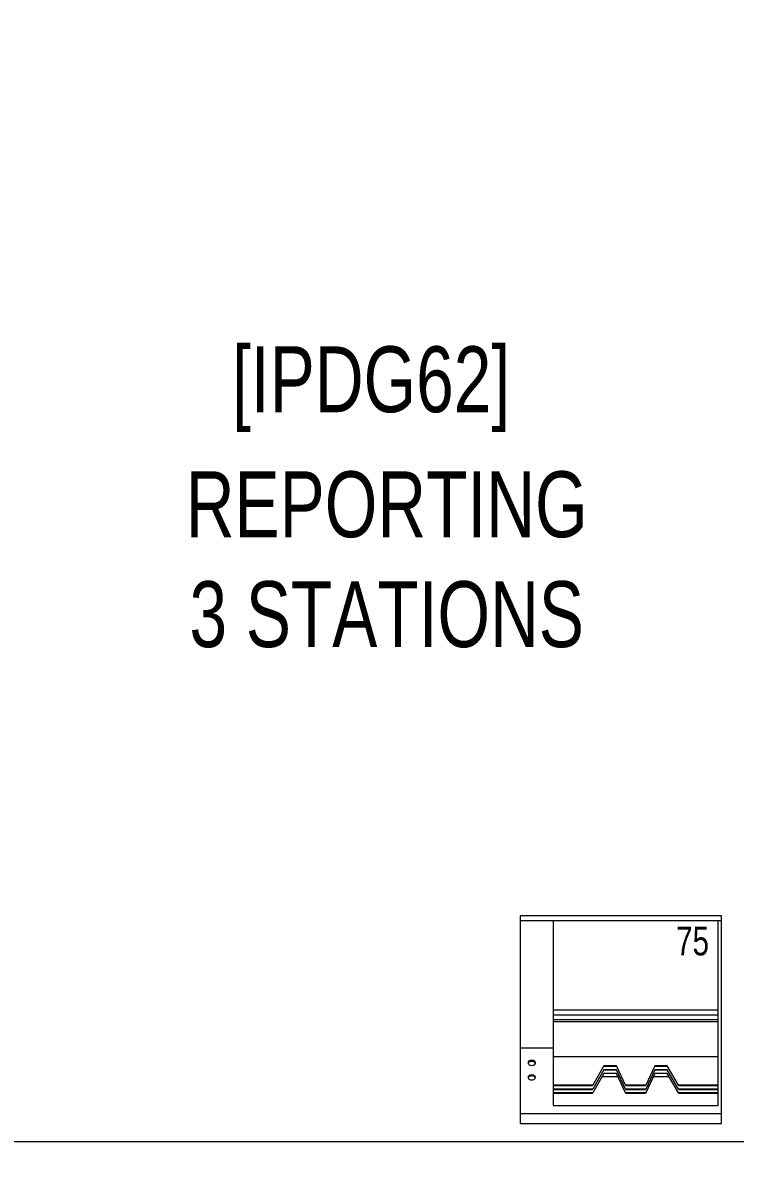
# Model space of a CAD drawing. Header units: millimetres. Extents: x 26027 to 581921, y 7230 to 233891.
# Drawn here: x 476153 to 478313, y 159185 to 162632 of the extents above; entities that cross this region are included whole.
import ezdxf

# ---------------------------------------------------------------- set-up
doc = ezdxf.new("R2010")
doc.units = ezdxf.units.MM
doc.header["$LTSCALE"] = 5
for name, color, linetype, lineweight in [('72_EGR_BASE_TEXT', 7, 'Continuous', 5), ('Medical Equipment and Furniture', 163, 'Continuous', 0), ('Walls', 32, 'Continuous', 5)]:
    doc.layers.add(name, color=color, linetype=linetype, lineweight=lineweight)
doc.layers.add('EXF', color=7, linetype='Continuous', lineweight=0, true_color=0x4e7e3e)
doc.styles.add('X3G_ENTITY_257CFD', font='swisscl.ttf', dxfattribs={"height": 200})
doc.styles.add('X3G_ENTITY_2587EA', font='swisscl.ttf', dxfattribs={"height": 200})

# ---------------------------------------------------------------- blocks, each defined once
blk = doc.blocks.new('FILM PRINTER MULTI FORMAT FOR RADIOLOGY DEPARTMENT')
at = {"layer": 'Medical Equipment and Furniture'}
for p, q in [((-803237.1, -359655.8, 2.4), (-803847.1, -359655.8, 2.4)), ((-803747.1, -359670.8, 2.4), (-803847.1, -359670.8, 2.4)), ((-803247.1, -359670.8, 2.4), (-803747.1, -359670.8, 2.4)), ((-803747.1, -359670.8, 2.4), (-803747.1, -360055.8, 2.4)), ((-803247.1, -360055.8, 2.4), (-803247.1, -359670.8, 2.4)), ((-803237.1, -359670.8, 2.4), (-803247.1, -359670.8, 2.4)), ((-803747.1, -359941.4, 2.4), (-803247.1, -359941.4, 2.4)), ((-803747.1, -359956, 2.4), (-803247.1, -359956, 2.4)), ((-803247.1, -359970.9, 2.4), (-803747.1, -359970.9, 2.4)), ((-803247.1, -359977.3, 2.4), (-803747.1, -359977.3, 2.4)), ((-803847.1, -360055.8, 2.4), (-803747.1, -360055.8, 2.4)), ((-803747.1, -360055.8, 2.4), (-803747.1, -360083.9, 2.4)), ((-803247.1, -360083.9, 2.4), (-803247.1, -360055.8, 2.4)), ((-803822.1, -360103.5, 2.4), (-803822.1, -360100, 2.4)), ((-803802.1, -360100, 2.4), (-803802.1, -360103.5, 2.4)), ((-803747.1, -360083.6, 2.4), (-803747.1, -360169.5, 2.4)), ((-803247.1, -360083.6, 2.4), (-803747.1, -360083.6, 2.4)), ((-803247.1, -360169.5, 2.4), (-803247.1, -360083.6, 2.4)), ((-803593.1, -360110.8, 2.4), (-803627, -360169.5, 2.4)), ((-803593.1, -360122.9, 2.4), (-803627, -360181.5, 2.4)), ((-803593.1, -360134.1, 2.4), (-803627, -360192.8, 2.4)), ((-803593.5, -360111.4, 2.4), (-803555.4, -360111.4, 2.4)), ((-803593.5, -360123.4, 2.4), (-803555.4, -360123.4, 2.4)), ((-803555.6, -360110.8, 2.4), (-803593.1, -360110.8, 2.4)), ((-803555.6, -360122.9, 2.4), (-803593.1, -360122.9, 2.4)), ((-803555.6, -360134.1, 2.4), (-803593.1, -360134.1, 2.4)), ((-803528.3, -360169.5, 2.4), (-803555.6, -360110.8, 2.4)), ((-803528.3, -360181.5, 2.4), (-803555.6, -360122.9, 2.4)), ((-803528.3, -360192.8, 2.4), (-803555.6, -360134.1, 2.4)), ((-803438.6, -360110.8, 2.4), (-803466, -360169.5, 2.4)), ((-803438.6, -360122.9, 2.4), (-803466, -360181.5, 2.4)), ((-803438.6, -360134.1, 2.4), (-803466, -360192.8, 2.4)), ((-803438.9, -360111.4, 2.4), (-803400.8, -360111.4, 2.4)), ((-803438.9, -360123.4, 2.4), (-803400.8, -360123.4, 2.4)), ((-803401.1, -360110.8, 2.4), (-803438.6, -360110.8, 2.4)), ((-803401.1, -360122.9, 2.4), (-803438.6, -360122.9, 2.4)), ((-803401.1, -360134.1, 2.4), (-803438.6, -360134.1, 2.4)), ((-803367.2, -360169.5, 2.4), (-803401.1, -360110.8, 2.4)), ((-803367.2, -360181.5, 2.4), (-803401.1, -360122.9, 2.4)), ((-803367.2, -360192.8, 2.4), (-803401.1, -360134.1, 2.4)), ((-803822.1, -360147.6, 2.4), (-803822.1, -360144.1, 2.4)), ((-803802.1, -360144.1, 2.4), (-803802.1, -360147.6, 2.4)), ((-803747.1, -360169.5, 2.4), (-803747.1, -360172, 2.4)), ((-803627, -360169.5, 2.4), (-803747.1, -360169.5, 2.4)), ((-803627, -360169.5, 2.4), (-803628.5, -360172, 2.4)), ((-803598.5, -360143.4, 2.4), (-803551.3, -360143.4, 2.4)), ((-803466, -360169.5, 2.4), (-803528.3, -360169.5, 2.4)), ((-803527.1, -360172, 2.4), (-803528.3, -360169.5, 2.4)), ((-803466, -360169.5, 2.4), (-803467.1, -360172, 2.4)), ((-803442.9, -360143.4, 2.4), (-803395.8, -360143.4, 2.4)), ((-803365.8, -360172, 2.4), (-803367.2, -360169.5, 2.4)), ((-803247.1, -360169.5, 2.4), (-803367.2, -360169.5, 2.4)), ((-803247.1, -360172, 2.4), (-803247.1, -360169.5, 2.4)), ((-803628.5, -360172, 2.4), (-803747.1, -360172, 2.4)), ((-803747.1, -360172.1, 2.4), (-803747.1, -360181.5, 2.4)), ((-803747.1, -360181.5, 2.4), (-803747.1, -360184, 2.4)), ((-803627, -360181.5, 2.4), (-803747.1, -360181.5, 2.4)), ((-803628.5, -360184, 2.4), (-803747.1, -360184, 2.4)), ((-803747.1, -360184, 2.4), (-803747.1, -360192.8, 2.4)), ((-803747.1, -360192.8, 2.4), (-803747.1, -360195.3, 2.4)), ((-803627, -360192.8, 2.4), (-803747.1, -360192.8, 2.4)), ((-803628.5, -360195.3, 2.4), (-803747.1, -360195.3, 2.4)), ((-803747.1, -360195.3, 2.4), (-803747.1, -360230.8, 2.4)), ((-803627, -360181.5, 2.4), (-803628.5, -360184, 2.4)), ((-803627, -360192.8, 2.4), (-803628.5, -360195.3, 2.4)), ((-803466, -360181.5, 2.4), (-803528.3, -360181.5, 2.4)), ((-803527.1, -360184, 2.4), (-803528.3, -360181.5, 2.4)), ((-803466, -360192.8, 2.4), (-803528.3, -360192.8, 2.4)), ((-803527.1, -360195.3, 2.4), (-803528.3, -360192.8, 2.4)), ((-803467.1, -360172, 2.4), (-803527.1, -360172, 2.4)), ((-803467.1, -360184, 2.4), (-803527.1, -360184, 2.4)), ((-803467.1, -360195.3, 2.4), (-803527.1, -360195.3, 2.4)), ((-803466, -360181.5, 2.4), (-803467.1, -360184, 2.4)), ((-803466, -360192.8, 2.4), (-803467.1, -360195.3, 2.4)), ((-803365.8, -360184, 2.4), (-803367.2, -360181.5, 2.4)), ((-803247.1, -360181.5, 2.4), (-803367.2, -360181.5, 2.4)), ((-803365.8, -360195.3, 2.4), (-803367.2, -360192.8, 2.4)), ((-803247.1, -360192.8, 2.4), (-803367.2, -360192.8, 2.4)), ((-803247.1, -360172, 2.4), (-803365.8, -360172, 2.4)), ((-803247.1, -360184, 2.4), (-803365.8, -360184, 2.4)), ((-803247.1, -360195.3, 2.4), (-803365.8, -360195.3, 2.4)), ((-803247.1, -360181.5, 2.4), (-803247.1, -360172.1, 2.4)), ((-803247.1, -360184, 2.4), (-803247.1, -360181.5, 2.4)), ((-803247.1, -360192.8, 2.4), (-803247.1, -360184, 2.4)), ((-803247.1, -360195.3, 2.4), (-803247.1, -360192.8, 2.4)), ((-803247.1, -360230.8, 2.4), (-803247.1, -360195.3, 2.4)), ((-803747.1, -360230.8, 2.4), (-803247.1, -360230.8, 2.4)), ((-803847.1, -360255.8, 2.4), (-803237.1, -360255.8, 2.4))]:
    blk.add_line(p, q, dxfattribs=at)
at = {"layer": 'Medical Equipment and Furniture', "elevation": 2.4}
blk.add_lwpolyline([(-803237.1, -359655.8), (-803847.1, -359655.8), (-803847.1, -360285.8), (-803237.1, -360285.8), (-803237.1, -359655.8)], dxfattribs=at)
at = {"layer": 'Medical Equipment and Furniture', "extrusion": (0, 0, -1)}
for centre, major_axis, start_param, end_param in [((-803812.1, -360100, 2.4), (-10, 0), 6.039227, 7.853982), ((-803812.1, -360103.5, 2.4), (10, 0), 1.570796, 4.712389), ((-803812.1, -360100, 2.4), (-10, 0), 1.570796, 3.385551), ((-803812.1, -360103.5, 2.4), (-10, 0), 1.570796, 4.712389), ((-803812.1, -360144.1, 2.4), (-10, 0), 6.039227, 7.853982), ((-803812.1, -360144.1, 2.4), (-10, 0), 1.570796, 3.385551), ((-803812.1, -360147.6, 2.4), (-10, 0), 4.712389, 7.853982), ((-803812.1, -360147.6, 2.4), (10, 0), 4.712389, 7.853982)]:
    blk.add_ellipse(centre, major_axis=major_axis, ratio=0.707107, start_param=start_param, end_param=end_param, dxfattribs=at)

msp = doc.modelspace()

# ---------------------------------------------------------------- hatches: boundary and pattern name
h = msp.add_hatch()
h.set_pattern_fill('CROSS', color=85, scale=10)
h.set_pattern_definition([(0, (368880, 104830), (63.5, 63.5), [31.75, -95.25]), (90, (368895.875, 104814.125), (-63.5, 63.5), [31.75, -95.25])])
edge = h.paths.add_edge_path()
edge.add_line((457685.6, 145694.3), (457685.6, 152806.1))
edge.add_line((457685.6, 152806.1), (462487.4, 152806.1))
edge.add_line((462487.4, 152806.1), (462487.4, 145900.9))
edge.add_line((462487.4, 145900.9), (462587.4, 145901.1))
edge.add_line((462587.4, 145901.1), (462587.4, 152806.1))
edge.add_line((462587.4, 152806.1), (464555.9, 152806.1))
edge.add_line((464555.9, 152806.1), (469284.4, 152806.1))
edge.add_line((469284.4, 152806.1), (471903.7, 152806.1))
edge.add_line((471903.7, 152806.1), (471903.7, 142653.2))
edge.add_line((471903.7, 142653.2), (478231.4, 142645.9))
edge.add_line((478231.4, 142645.9), (478231.4, 142845.2))
edge.add_line((478231.4, 142845.2), (472503.7, 142845.2))
edge.add_line((472503.7, 142845.2), (472503.7, 157840))
edge.add_line((472503.7, 157840), (472504, 159009.2))
edge.add_line((472504, 159009.2), (479768.6, 159009.2))
edge.add_line((479768.6, 159009.2), (479768.6, 159109.2))
edge.add_line((479768.6, 159109.2), (472503.7, 159109.2))
edge.add_line((472503.7, 159109.2), (472503.7, 169315.6))
edge.add_line((472503.7, 169315.6), (478921.1, 169315.6))
edge.add_line((478921.1, 169315.6), (484286.4, 169315.6))
edge.add_line((484286.4, 169315.6), (484286.4, 166351.2))
edge.add_line((484286.4, 166351.2), (484486.4, 166351.2))
edge.add_line((484486.4, 166351.2), (484486.4, 169515.6))
edge.add_line((484486.4, 169515.6), (479083.8, 169515.6))
edge.add_line((479083.8, 169515.6), (479083.8, 190946.9))
edge.add_line((479083.8, 190946.9), (479083.8, 191341.6))
edge.add_line((479083.8, 191341.6), (478883.8, 191341.6))
edge.add_line((478883.8, 191341.6), (478883.8, 195124.3))
edge.add_line((478883.8, 195124.3), (477262.4, 195124.3))
edge.add_line((477262.4, 195124.3), (477262.4, 205421.2))
edge.add_line((477262.4, 205421.2), (474368, 205421.2))
edge.add_line((474368, 205421.2), (469356.9, 205421.2))
edge.add_line((469356.9, 205421.2), (469256.9, 205421.2))
edge.add_line((469256.9, 205421.2), (469256.9, 204391.3))
edge.add_line((469256.9, 204391.3), (469856.9, 204391.3))
edge.add_line((469856.9, 204391.3), (469856.9, 204821.2))
edge.add_line((469856.9, 204821.2), (471179.3, 204821.2))
edge.add_line((471179.3, 204821.2), (471179.3, 204391.3))
edge.add_line((471179.3, 204391.3), (471779.3, 204391.3))
edge.add_line((471779.3, 204391.3), (471779.3, 204821.2))
edge.add_line((471779.3, 204821.2), (476662.4, 204821.2))
edge.add_line((476662.4, 204821.2), (476662.4, 194457.6))
edge.add_line((476662.4, 194457.6), (478283.8, 194457.6))
edge.add_line((478283.8, 194457.6), (478283.8, 169915.6))
edge.add_line((478283.8, 169915.6), (471903.7, 169915.6))
edge.add_line((471903.7, 169915.6), (471903.7, 159212))
edge.add_line((471903.7, 159212), (470513.7, 159212))
edge.add_line((470513.7, 159212), (470513.7, 159112))
edge.add_line((470513.7, 159112), (471903.7, 159112))
edge.add_line((471903.7, 159112), (471903.7, 153006.1))
edge.add_line((471903.7, 153006.1), (462587.4, 153006.1))
edge.add_line((462587.4, 153006.1), (462487.4, 152906.1))
edge.add_line((462487.4, 152906.1), (457585.6, 152906.1))
edge.add_line((457585.6, 152906.1), (457585.6, 145694.3))
at = {"layer": 'EXF'}
h = msp.add_hatch(dxfattribs=at)
h.set_pattern_fill('CROSS', color=256, scale=10)
edge = h.paths.add_edge_path()
edge.add_line((464555.9, 152806.1), (469284.4, 152806.1))
edge.add_line((469284.4, 152806.1), (471903.7, 152806.1))
edge.add_line((471903.7, 152806.1), (471903.7, 142653.2))
edge.add_line((471903.7, 142653.2), (478231.4, 142645.9))
edge.add_line((478231.4, 142645.9), (478231.4, 142845.2))
edge.add_line((478231.4, 142845.2), (472503.7, 142845.2))
edge.add_line((472503.7, 142845.2), (472503.7, 157840))
edge.add_line((472503.7, 157840), (472504, 159009.2))
edge.add_line((472504, 159009.2), (479768.6, 159009.2))
edge.add_line((479768.6, 159009.2), (479768.6, 159109.2))
edge.add_line((479768.6, 159109.2), (472503.7, 159109.2))
edge.add_line((472503.7, 159109.2), (472503.7, 169315.6))
edge.add_line((472503.7, 169315.6), (478921.1, 169315.6))
edge.add_line((478921.1, 169315.6), (484286.4, 169315.6))
edge.add_line((484286.4, 169315.6), (484286.4, 166351.2))
edge.add_line((484286.4, 166351.2), (484486.4, 166351.2))
edge.add_line((484486.4, 166351.2), (484486.4, 169515.6))
edge.add_line((484486.4, 169515.6), (479083.8, 169515.6))
edge.add_line((479083.8, 169515.6), (479083.8, 190946.9))
edge.add_line((479083.8, 190946.9), (479083.8, 191341.6))
edge.add_line((479083.8, 191341.6), (478883.8, 191341.6))
edge.add_line((478883.8, 191341.6), (478883.8, 195124.3))
edge.add_line((478883.8, 195124.3), (477262.4, 195124.3))
edge.add_line((477262.4, 195124.3), (477262.4, 205421.2))
edge.add_line((477262.4, 205421.2), (474368, 205421.2))
edge.add_line((474368, 205421.2), (469356.9, 205421.2))
edge.add_line((469356.9, 205421.2), (469256.9, 205421.2))
edge.add_line((469256.9, 205421.2), (469256.9, 204391.3))
edge.add_line((469256.9, 204391.3), (469856.9, 204391.3))
edge.add_line((469856.9, 204391.3), (469856.9, 204821.2))
edge.add_line((469856.9, 204821.2), (471179.3, 204821.2))
edge.add_line((471179.3, 204821.2), (471179.3, 204391.3))
edge.add_line((471179.3, 204391.3), (471779.3, 204391.3))
edge.add_line((471779.3, 204391.3), (471779.3, 204821.2))
edge.add_line((471779.3, 204821.2), (476662.4, 204821.2))
edge.add_line((476662.4, 204821.2), (476662.4, 194457.6))
edge.add_line((476662.4, 194457.6), (478283.8, 194457.6))
edge.add_line((478283.8, 194457.6), (478283.8, 169915.6))
edge.add_line((478283.8, 169915.6), (471903.7, 169915.6))
edge.add_line((471903.7, 169915.6), (471903.7, 159212))
edge.add_line((471903.7, 159212), (470513.7, 159212))
edge.add_line((470513.7, 159212), (470513.7, 159112))
edge.add_line((470513.7, 159112), (471903.7, 159112))
edge.add_line((471903.7, 159112), (471903.7, 153006.1))
edge.add_line((471903.7, 153006.1), (462587.4, 153006.1))

# ---------------------------------------------------------------- linework, layer by layer
at = {"layer": 'Walls'}
msp.add_line((480269.3, 159235.3, 2.4), (474665.8, 159235.3, 2.4), dxfattribs=at)

# ---------------------------------------------------------------- block references
at = {"layer": 'Medical Equipment and Furniture'}
msp.add_blockref('FILM PRINTER MULTI FORMAT FOR RADIOLOGY DEPARTMENT', (1281508.4, 519576.8, -2.4), dxfattribs=at)

# ---------------------------------------------------------------- texts
at = {"layer": '72_EGR_BASE_TEXT', "char_height": 200, "attachment_point": 2, "style": 'X3G_ENTITY_2587EA'}
for s, insert in [('[IPDG62]', (477209.2, 161649.9, 2.4)), ('REPORTING^M^J3 STATIONS', (477256.4, 161270.4, 2.4))]:
    msp.add_mtext(s, dxfattribs=dict(at, insert=insert))
at = {"layer": 'Medical Equipment and Furniture', "insert": (478184, 159799.9, 0), "char_height": 87.47, "attachment_point": 8, "style": 'X3G_ENTITY_257CFD'}
msp.add_mtext('75', dxfattribs=at)

doc.saveas('drawing.dxf')
